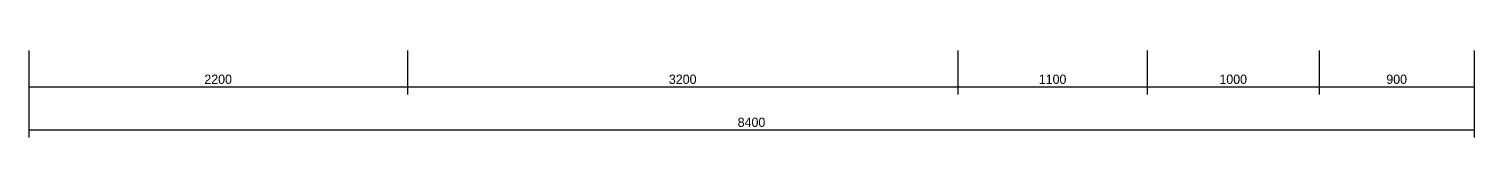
# Model space of a CAD drawing. Header units: millimetres. Extents: x -3750 to 66350, y -83500 to 3000.
# Drawn here: x 30000 to 38400, y -30945 to -30440 of the extents above; entities that cross this region are included whole.
import ezdxf
from ezdxf.enums import TextEntityAlignment as Align

# ---------------------------------------------------------------- set-up
doc = ezdxf.new("R2010")
doc.units = ezdxf.units.MM
doc.layers.add('A-DIMS', color=3, linetype='Continuous')

msp = doc.modelspace()

# ---------------------------------------------------------------- linework, layer by layer
at = {"layer": 'A-DIMS'}
for p, q in [((30000, -30440), (30000, -30695)), ((30000, -30440), (30000, -30945)), ((32200, -30440), (32200, -30695)), ((32200, -30440), (32200, -30695)), ((35400, -30440), (35400, -30695)), ((35400, -30440), (35400, -30695)), ((36500, -30440), (36500, -30695)), ((36500, -30440), (36500, -30695)), ((37500, -30440), (37500, -30695)), ((37500, -30440), (37500, -30695)), ((38400, -30440), (38400, -30695)), ((38400, -30440), (38400, -30945)), ((30000, -30650), (32200, -30650)), ((32200, -30650), (35400, -30650)), ((35400, -30650), (36500, -30650)), ((36500, -30650), (37500, -30650)), ((37500, -30650), (38400, -30650)), ((30000, -30900), (38400, -30900))]:
    msp.add_line(p, q, dxfattribs=at)

# ---------------------------------------------------------------- texts
for s, p in [('2200', (31100, -30650)), ('3200', (33800, -30650)), ('1100', (35950, -30650)), ('1000', (37000, -30650)), ('900', (37950, -30650)), ('8400', (34200, -30900))]:
    msp.add_text(s, height=54, dxfattribs=at).set_placement(p, align=Align.BOTTOM_CENTER)

doc.saveas('drawing.dxf')
